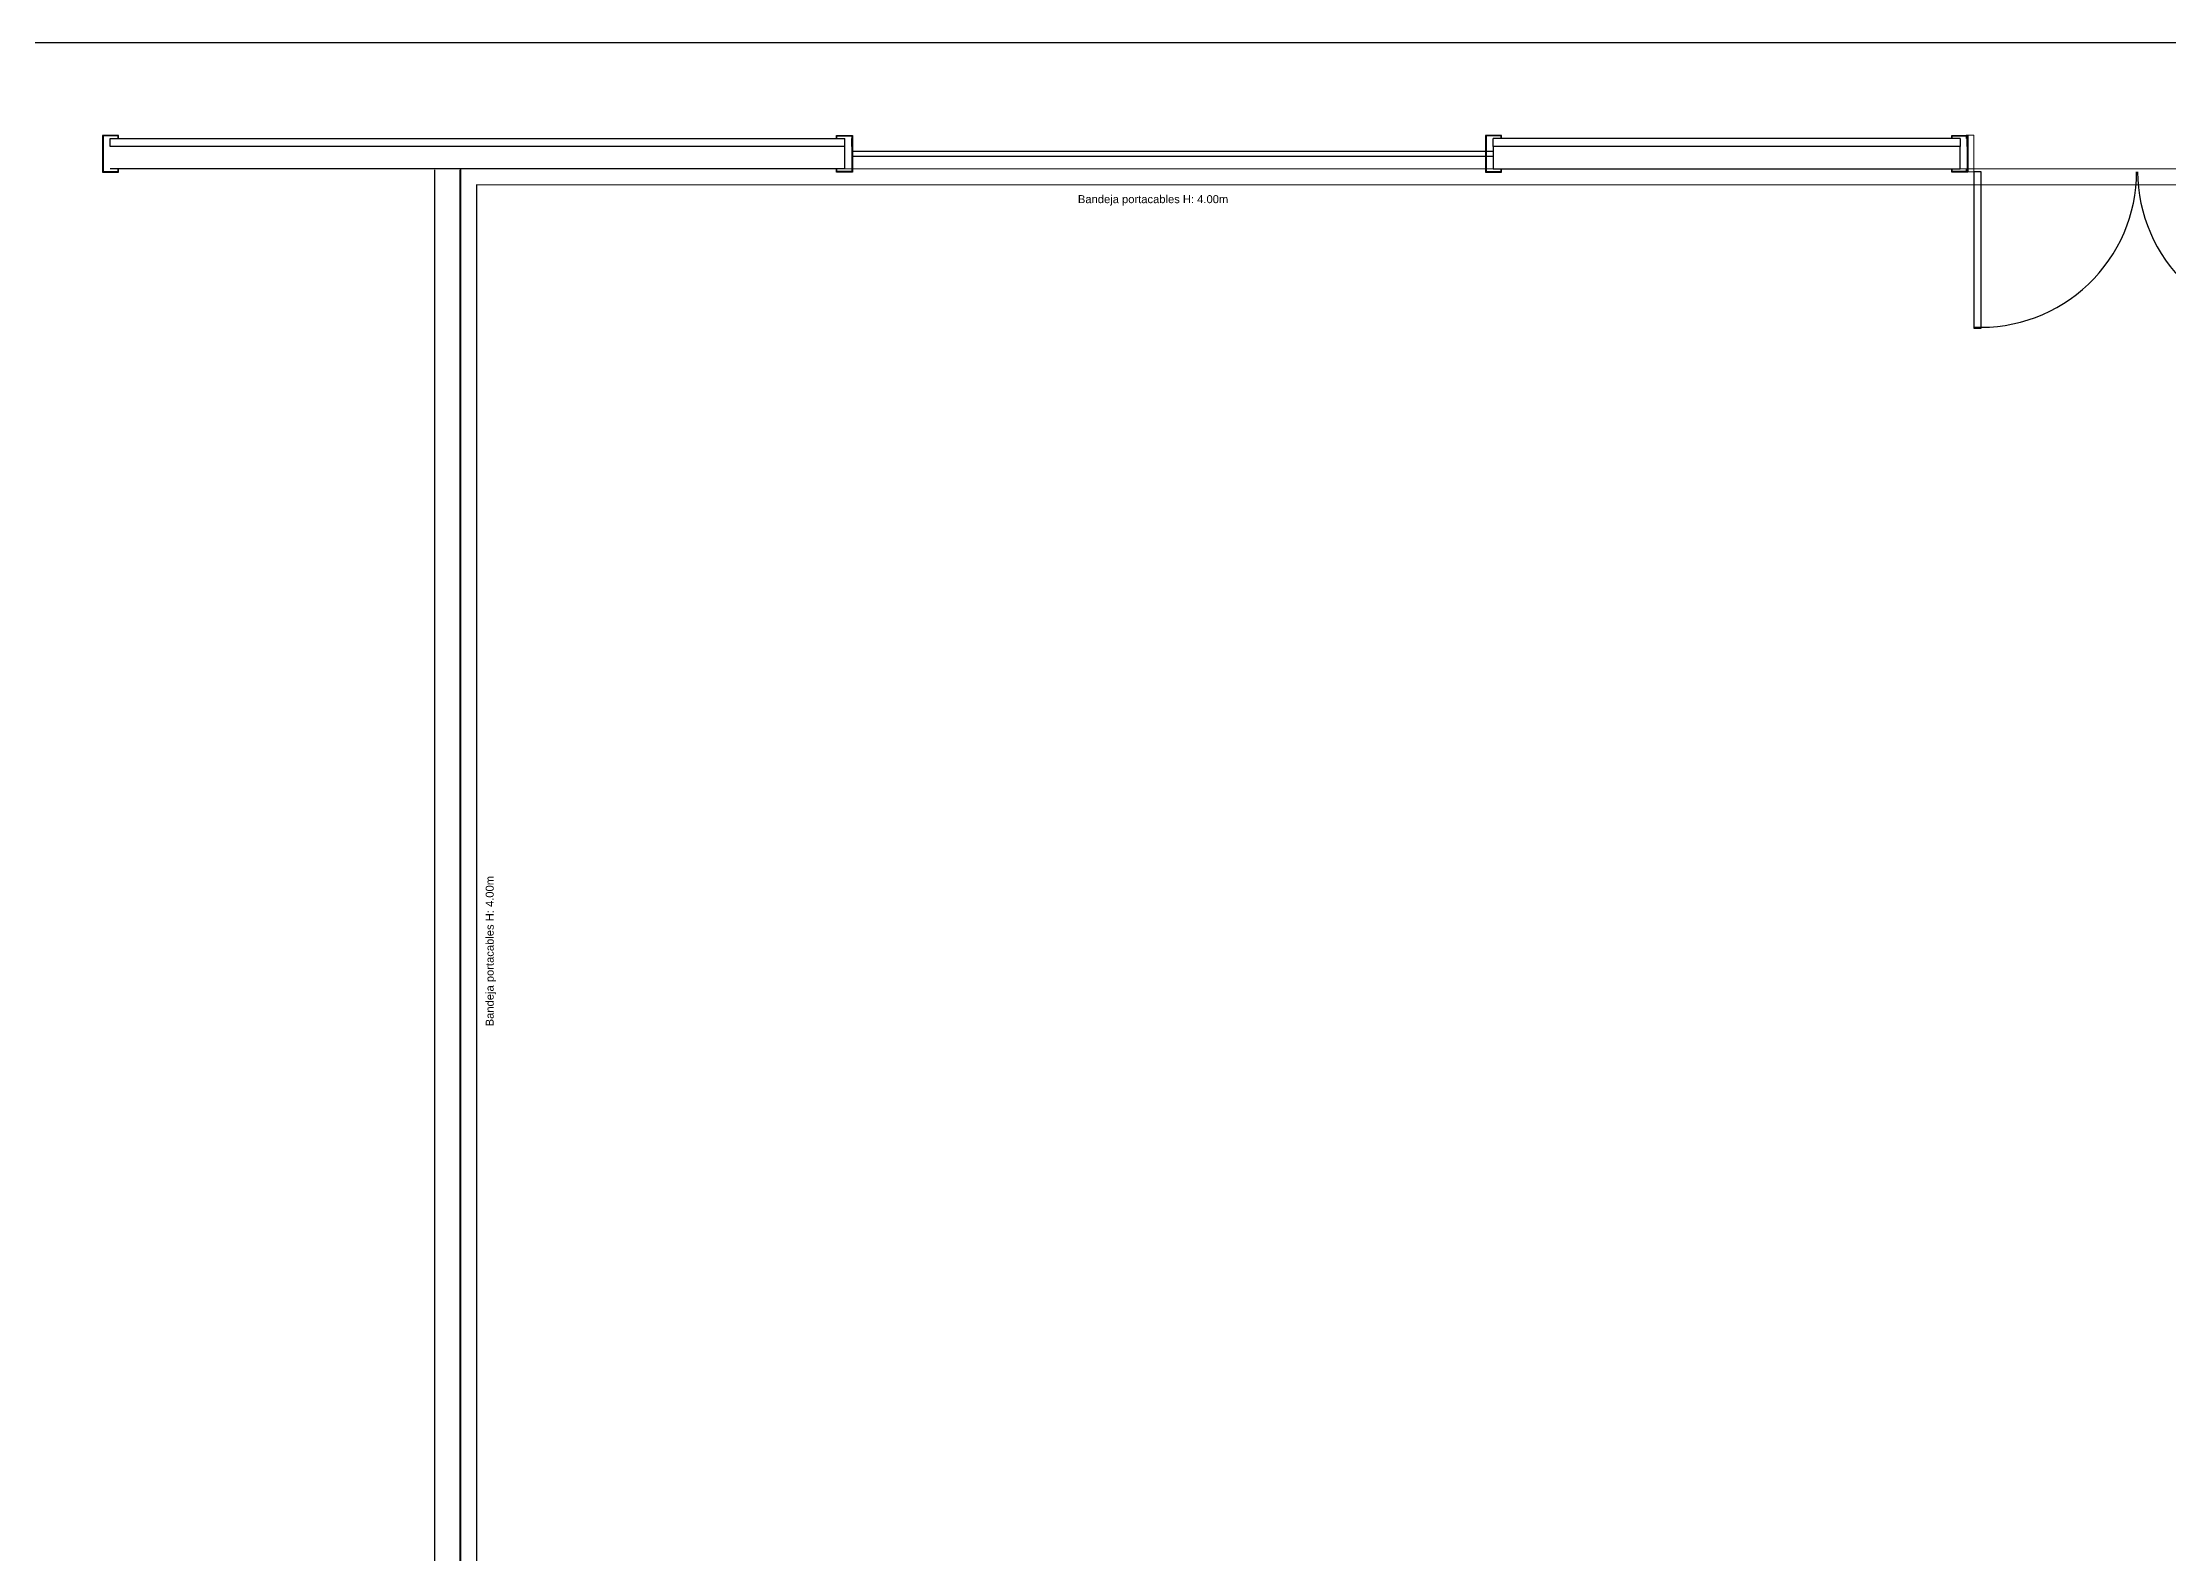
# Model space of a CAD drawing. Header units: millimetres. Extents: x 174.6 to 213.3, y 74.7 to 117.7.
# Drawn here: x 191.42 to 204.71, y 108.28 to 117.72 of the extents above; entities that cross this region are included whole.
import ezdxf

# ---------------------------------------------------------------- set-up
doc = ezdxf.new("R2010")
doc.units = ezdxf.units.MM
for name, color, linetype in [('CARPINTERIA', 4, 'Continuous'), ('Inst Bandejas portacables', 30, 'Continuous'), ('Tabiques', 3, 'Continuous'), ('VISTA 01', 252, 'Continuous')]:
    doc.layers.add(name, color=color, linetype=linetype)
doc.styles.get("Standard").update_dxf_attribs({"font": 'txt.shx'})

msp = doc.modelspace()

# ---------------------------------------------------------------- linework, layer by layer
at = {"lineweight": 20}
for points in [[(203.441876, 117.123145), (203.441876, 117.143262), (203.489295, 117.143262), (203.489295, 116.915667), (203.441876, 116.915667), (203.441876, 116.935659)], [(203.448284, 117.123145), (203.448284, 117.143262), (203.489295, 117.143262), (203.489295, 116.915667), (203.448284, 116.915667), (203.448284, 116.935659)], [(203.489295, 117.07637), (203.489295, 117.123145), (203.489295, 117.07637)]]:
    msp.add_lwpolyline(points, dxfattribs=at)
at = {"color": 8, "lineweight": 9, "true_color": 0x767676}
msp.add_lwpolyline([(203.489295, 116.935659), (203.489295, 117.07637)], dxfattribs=at)
msp.add_lwpolyline([(203.489295, 116.935659), (203.489295, 117.07637)], dxfattribs=at)
at = {"layer": 'CARPINTERIA'}
for p, q in [((196.477466, 117.043872), (200.485101, 117.043872)), ((196.477466, 117.013872), (200.485101, 117.013872))]:
    msp.add_line(p, q, dxfattribs=at)
msp.add_lwpolyline([(203.535425, 115.938247), (203.535425, 116.91561), (203.488569, 116.91561), (203.488569, 115.938247)], close=True, dxfattribs=at)
at = {"layer": 'CARPINTERIA', "color": 252}
for centre, radius, start, end in [((203.534014, 116.916688), 0.972805, 267.36525, 359.939832), ((205.489468, 116.92029), 0.976253, 180.271354, 272.424267)]:
    msp.add_arc(centre, radius, start, end, dxfattribs=at)
at = {"layer": 'Inst Bandejas portacables', "color": 30}
msp.add_lwpolyline([(201.601364, 80.77316), (209.44868, 80.773176), (209.44868, 80.983145), (212.288143, 80.983162), (212.338006, 86.773145), (212.085763, 86.773145), (211.948301, 116.773859), (211.941247, 116.773145), (211.348301, 116.774895), (211.348301, 116.931671), (194.031569, 116.933145), (194.028506, 80.767397), (201.601364, 80.77316)], dxfattribs=at)
msp.add_lwpolyline([(201.601363, 80.87316), (209.34868, 80.873176), (209.34868, 81.083144), (212.189, 81.083161), (212.237141, 86.673145), (211.98622, 86.673145), (211.84876, 116.673417), (211.248301, 116.675189), (211.248301, 116.83168), (194.13156, 116.833136), (194.128514, 80.867473), (201.601287, 80.87316, -0.00019)], format="xyb", close=True, dxfattribs=at)
at = {"layer": 'Tabiques'}
for p, q in [((191.842067, 117.123145), (196.433866, 117.122857)), ((191.842067, 117.073145), (191.842067, 117.123145)), ((196.433866, 117.073145), (191.842067, 117.073145)), ((193.828184, 117.123145), (196.383866, 117.123145)), ((196.433854, 116.93294), (196.433866, 117.123145)), ((196.477466, 117.073145), (196.477466, 117.123145)), ((200.441501, 117.073145), (200.441501, 117.123145)), ((200.441501, 117.073145), (200.441501, 117.123145)), ((200.441501, 117.073145), (200.441501, 117.123145)), ((203.404906, 117.123145), (200.485101, 117.123145)), ((200.485101, 117.073145), (200.485101, 117.123145)), ((203.404906, 117.073145), (200.485101, 117.073145)), ((200.485101, 117.073145), (200.485101, 116.933145)), ((203.404906, 117.123145), (201.145345, 117.123145)), ((203.404906, 117.123145), (203.404906, 117.073145)), ((203.404906, 116.933145), (203.404906, 117.073145)), ((203.448506, 117.073145), (203.448506, 117.123145)), ((203.448506, 117.073145), (203.448506, 117.123145)), ((203.448506, 117.073145), (203.448506, 117.123145)), ((193.868506, 116.928189), (193.868506, 80.768189)), ((194.028506, 116.927397), (194.028506, 80.767397))]:
    msp.add_line(p, q, dxfattribs=at)
at = {"layer": 'Tabiques', "color": 0}
for p, q in [((196.433854, 116.933121), (191.842067, 116.933145)), ((200.485101, 116.933145), (203.404906, 116.933145))]:
    msp.add_line(p, q, dxfattribs=at)
at = {"layer": 'Tabiques'}
for points in [[(191.895267, 117.123145), (191.895267, 117.143145), (191.795267, 117.143145), (191.795267, 116.913145), (191.895267, 116.913145), (191.895267, 116.933145)], [(191.892067, 117.123145), (191.892067, 117.139945), (191.798467, 117.139945), (191.798467, 116.916345), (191.892067, 116.916345), (191.892067, 116.933145)], [(196.380666, 117.123145), (196.380666, 117.143145), (196.480666, 117.143145), (196.480666, 116.913145), (196.380666, 116.913145), (196.380666, 116.933145)], [(196.383866, 117.123145), (196.383866, 117.139945), (196.477466, 117.139945), (196.477466, 116.916345), (196.383866, 116.916345), (196.383866, 116.933145)], [(200.538301, 117.123145), (200.538301, 117.143145), (200.438301, 117.143145), (200.438301, 116.913145), (200.538301, 116.913145), (200.538301, 116.933145)], [(200.535101, 117.123145), (200.535101, 117.139945), (200.441501, 117.139945), (200.441501, 116.916345), (200.535101, 116.916345), (200.535101, 116.933145)], [(203.351706, 117.123145), (203.351706, 117.143145), (203.451706, 117.143145), (203.451706, 116.913145), (203.351706, 116.913145), (203.351706, 116.933145)], [(203.354906, 117.123145), (203.354906, 117.139945), (203.448506, 117.139945), (203.448506, 116.916345), (203.354906, 116.916345), (203.354906, 116.933145)]]:
    msp.add_lwpolyline(points, dxfattribs=at)
at = {"layer": 'VISTA 01', "linetype": 'Continuous'}
msp.add_line((175.159006, 117.723145), (212.738006, 117.723145), dxfattribs=at)

# ---------------------------------------------------------------- texts
at = {"layer": 'Inst Bandejas portacables', "color": 2, "insert": (198.36009, 116.736833), "char_height": 0.05, "width": 1.041266, "attachment_point": 5}
msp.add_mtext('{\\fArial|b0|i0|c0|p34;Bandeja portacables H: 4.00m}', dxfattribs=at)
at = {"layer": 'Inst Bandejas portacables', "color": 2, "insert": (194.221693, 112.04551), "char_height": 0.05, "width": 1.041266, "attachment_point": 5, "rotation": 90}
msp.add_mtext('{\\fArial|b0|i0|c0|p34;Bandeja portacables H: 4.00m}', dxfattribs=at)

doc.saveas('drawing.dxf')
